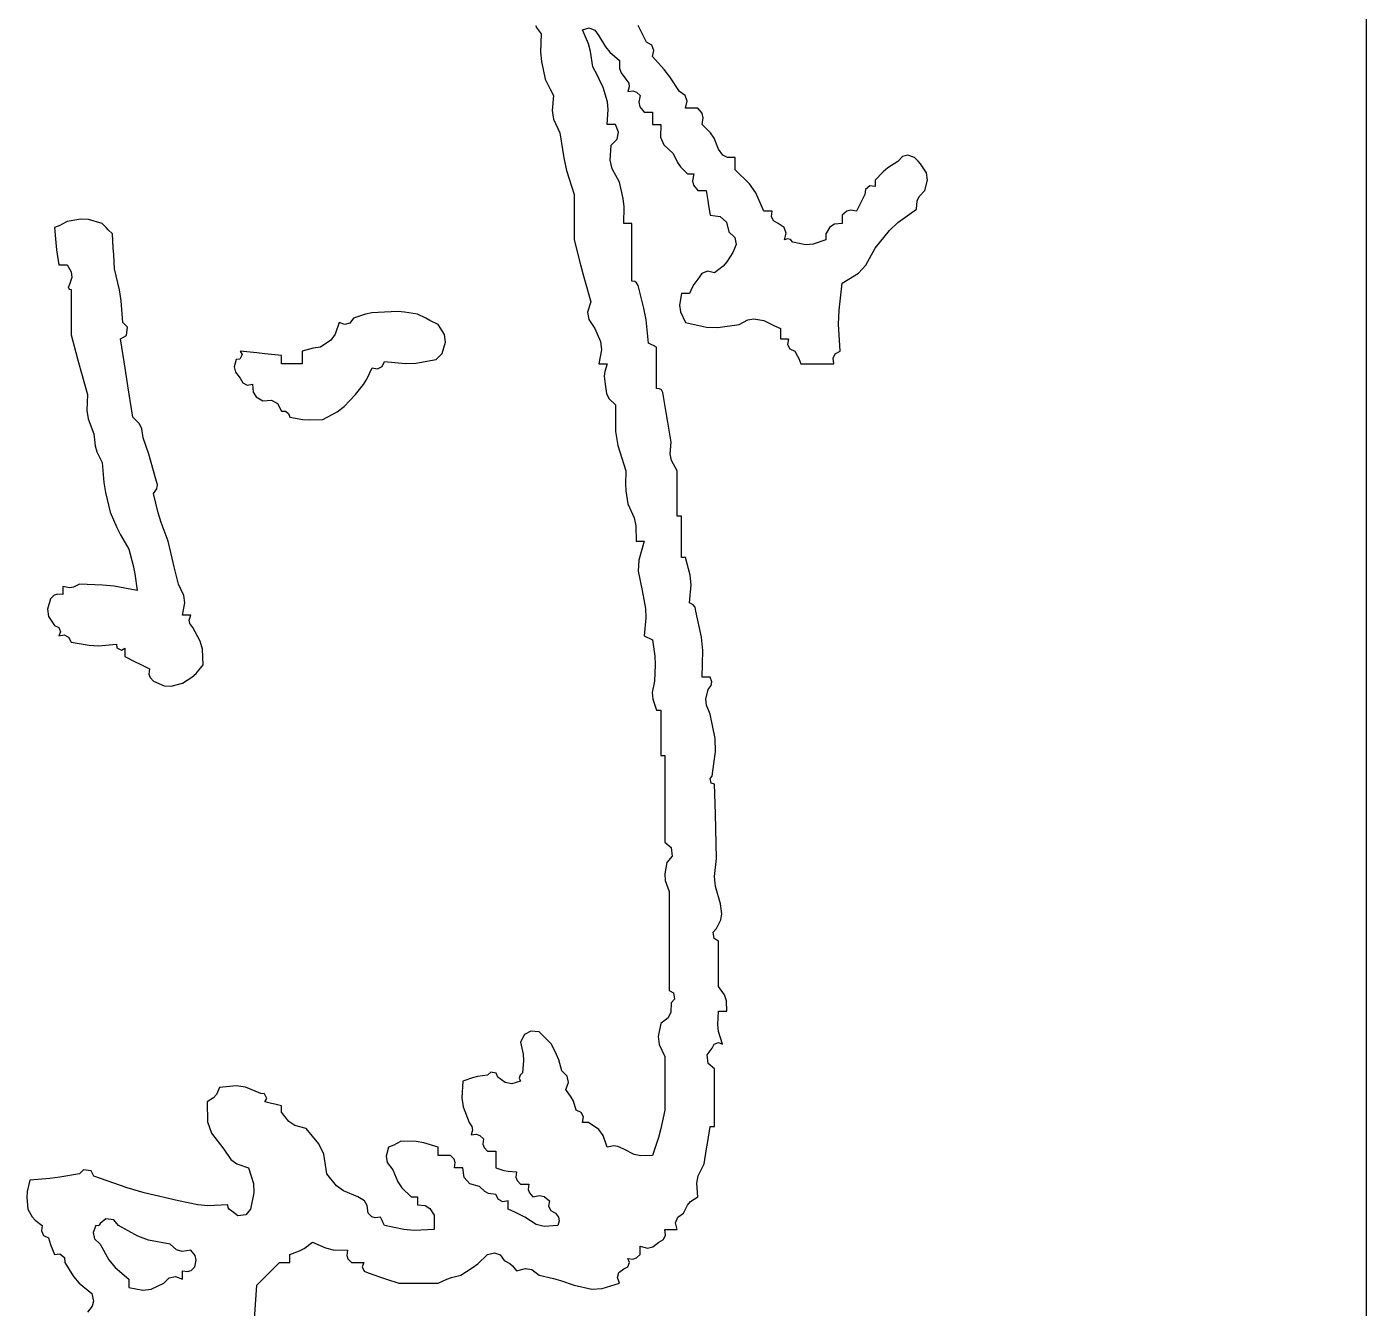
# Model space of a CAD drawing. Extents: x -737978 to 768813, y -372247 to 1140308.
# Drawn here: x -683866.9 to -683661.9, y -338095.1 to -337899.1 of the extents above; entities that cross this region are included whole.
import ezdxf

# ---------------------------------------------------------------- set-up
doc = ezdxf.new("R2010")
doc.units = 0
doc.header["$LTSCALE"] = 1000
doc.header["$MEASUREMENT"] = 0
doc.layers.get('0').update_dxf_attribs({"linetype": 'CONTINUOUS'})
doc.layers.add('PUB_TITLE', color=4, linetype='CONTINUOUS')

# ---------------------------------------------------------------- blocks, each defined once
blk = doc.blocks.new('黄履优')
for p, q in [((0.421258, 0.549186), (0.417589, 0.546783)), ((0.424204, 0.549639), (0.421258, 0.549186)), ((0.428425, 0.548451), (0.424204, 0.549639)), ((0.430845, 0.546232), (0.428425, 0.548451)), ((0.415089, 0.544283), (0.414139, 0.541703)), ((0.414139, 0.541703), (0.414704, 0.539445)), ((0.416089, 0.545283), (0.415089, 0.544283)), ((0.416589, 0.545783), (0.416089, 0.545283)), ((0.417589, 0.546783), (0.416589, 0.545783)), ((0.432657, 0.545426), (0.430845, 0.546232)), ((0.435926, 0.545116), (0.432657, 0.545426)), ((0.441301, 0.537653), (0.435926, 0.545116)), ((0.414704, 0.539445), (0.416756, 0.537615)), ((0.416756, 0.537615), (0.419296, 0.533615)), ((0.444585, 0.534196), (0.441301, 0.537653)), ((0.419296, 0.533615), (0.420839, 0.531728)), ((0.420839, 0.531728), (0.424257, 0.528446)), ((0.451763, 0.528446), (0.444585, 0.534196)), ((0.424257, 0.528446), (0.425258, 0.528446)), ((0.425258, 0.528446), (0.425758, 0.528446)), ((0.425758, 0.528446), (0.426758, 0.528446)), ((0.426758, 0.528446), (0.426507, 0.526326)), ((0.426507, 0.526326), (0.427968, 0.524499)), ((0.458597, 0.524721), (0.451763, 0.528446)), ((0.427968, 0.524499), (0.430092, 0.524279)), ((0.430092, 0.524279), (0.432759, 0.522945)), ((0.432759, 0.522945), (0.434093, 0.522278)), ((0.434093, 0.522278), (0.43676, 0.520945)), ((0.43676, 0.520945), (0.436369, 0.518549)), ((0.461801, 0.521706), (0.458597, 0.524721)), ((0.465933, 0.51511), (0.461801, 0.521706)), ((0.436369, 0.518549), (0.43683, 0.516938)), ((0.43683, 0.516938), (0.438427, 0.51511)), ((0.438427, 0.51511), (0.439761, 0.51511)), ((0.439761, 0.51511), (0.440427, 0.51511)), ((0.440427, 0.51511), (0.441761, 0.51511)), ((0.441761, 0.51511), (0.442044, 0.511977)), ((0.476864, 0.513816), (0.465933, 0.51511)), ((0.442044, 0.511977), (0.443237, 0.510069)), ((0.443237, 0.510069), (0.445929, 0.508442)), ((0.482449, 0.513646), (0.476864, 0.513816)), ((0.493439, 0.514277), (0.482449, 0.513646)), ((0.494455, 0.512284), (0.493439, 0.514277)), ((0.496236, 0.511393), (0.494455, 0.512284)), ((0.49844, 0.511776), (0.496236, 0.511393)), ((0.49844, 0.506442), (0.49844, 0.511776)), ((0.445929, 0.508442), (0.446929, 0.508442)), ((0.446929, 0.508442), (0.447429, 0.508442)), ((0.447429, 0.508442), (0.448429, 0.508442)), ((0.448429, 0.508442), (0.450174, 0.50339)), ((0.49844, 0.503774), (0.49844, 0.506442)), ((0.49844, 0.49844), (0.49844, 0.503774)), ((0.450365, 0.500336), (0.449263, 0.495106)), ((0.450174, 0.50339), (0.450365, 0.500336)), ((0.496384, 0.49756), (0.49844, 0.49844)), ((0.448203, 0.49423), (0.447906, 0.493043)), ((0.447906, 0.493043), (0.448429, 0.491772)), ((0.449263, 0.495106), (0.448203, 0.49423)), ((0.488438, 0.492105), (0.488438, 0.493439)), ((0.488438, 0.493439), (0.490641, 0.493056)), ((0.490641, 0.493056), (0.492423, 0.493947)), ((0.492423, 0.493947), (0.493439, 0.495939)), ((0.493439, 0.495939), (0.495377, 0.497056)), ((0.495377, 0.497056), (0.496384, 0.49756)), ((0.441761, 0.489271), (0.440675, 0.487316)), ((0.443385, 0.491612), (0.441761, 0.489271)), ((0.445667, 0.492467), (0.443385, 0.491612)), ((0.448429, 0.491772), (0.445667, 0.492467)), ((0.48227, 0.486104), (0.482937, 0.487437)), ((0.482937, 0.487437), (0.48427, 0.490105)), ((0.48427, 0.490105), (0.485937, 0.490105)), ((0.485937, 0.490105), (0.486771, 0.490105)), ((0.486771, 0.490105), (0.488438, 0.490105)), ((0.488438, 0.491438), (0.488438, 0.492105)), ((0.488438, 0.490105), (0.488438, 0.491438)), ((0.43676, 0.483437), (0.429314, 0.48015)), ((0.438976, 0.486467), (0.43676, 0.486771)), ((0.43676, 0.486771), (0.43676, 0.485437)), ((0.43676, 0.485437), (0.43676, 0.48477)), ((0.43676, 0.48477), (0.43676, 0.483437)), ((0.440675, 0.487316), (0.438976, 0.486467)), ((0.480304, 0.47943), (0.480936, 0.483437)), ((0.480936, 0.483437), (0.48227, 0.486104)), ((0.425727, 0.477639), (0.42009, 0.471767)), ((0.429314, 0.48015), (0.425727, 0.477639)), ((0.480706, 0.477019), (0.480304, 0.47943)), ((0.482603, 0.473434), (0.480706, 0.477019)), ((0.417089, 0.471767), (0.415089, 0.471767)), ((0.415089, 0.471767), (0.415128, 0.468786)), ((0.418089, 0.471767), (0.417089, 0.471767)), ((0.42009, 0.471767), (0.418089, 0.471767)), ((0.445095, 0.469267), (0.447472, 0.471698)), ((0.447472, 0.471698), (0.450301, 0.472264)), ((0.450301, 0.472264), (0.45343, 0.470934)), ((0.48385, 0.46485), (0.482603, 0.473434)), ((0.414163, 0.466857), (0.411755, 0.465099)), ((0.415128, 0.468786), (0.414163, 0.466857)), ((0.438427, 0.461765), (0.438872, 0.465755)), ((0.438872, 0.465755), (0.441185, 0.468357)), ((0.441185, 0.468357), (0.445095, 0.469267)), ((0.45343, 0.470934), (0.457214, 0.468524)), ((0.457214, 0.468524), (0.458972, 0.466942)), ((0.458972, 0.466942), (0.461765, 0.463432)), ((0.71682, 0.465933), (0.709751, 0.463865)), ((0.720836, 0.466497), (0.71682, 0.465933)), ((0.723206, 0.466102), (0.720836, 0.466497)), ((0.726822, 0.464266), (0.723206, 0.466102)), ((0.753588, 0.467556), (0.75016, 0.465099)), ((0.755946, 0.468342), (0.753588, 0.467556)), ((0.760162, 0.468433), (0.755946, 0.468342)), ((0.760162, 0.4671), (0.760162, 0.468433)), ((0.760162, 0.466433), (0.760162, 0.4671)), ((0.760162, 0.465099), (0.760162, 0.466433)), ((0.773499, 0.466766), (0.768372, 0.465147)), ((0.772844, 0.465095), (0.773499, 0.466766)), ((0.405116, 0.461867), (0.401753, 0.458431)), ((0.407289, 0.463316), (0.405116, 0.461867)), ((0.411755, 0.465099), (0.407289, 0.463316)), ((0.428425, 0.460098), (0.432426, 0.460765)), ((0.432426, 0.460765), (0.434426, 0.461099)), ((0.434426, 0.461099), (0.438427, 0.461765)), ((0.461765, 0.463432), (0.46107, 0.46067)), ((0.46107, 0.46067), (0.461925, 0.458388)), ((0.483672, 0.460227), (0.48385, 0.46485)), ((0.627073, 0.462359), (0.625134, 0.461765)), ((0.625134, 0.461765), (0.625134, 0.460432)), ((0.625134, 0.460432), (0.625134, 0.459765)), ((0.628493, 0.462122), (0.627073, 0.462359)), ((0.630135, 0.460932), (0.628493, 0.462122)), ((0.634046, 0.460027), (0.630135, 0.460932)), ((0.640137, 0.461765), (0.636429, 0.460226)), ((0.649952, 0.463721), (0.640137, 0.461765)), ((0.655219, 0.463897), (0.649952, 0.463721)), ((0.665142, 0.462599), (0.655219, 0.463897)), ((0.66617, 0.461686), (0.665142, 0.462599)), ((0.667999, 0.462143), (0.66617, 0.461686)), ((0.668476, 0.463432), (0.667999, 0.462143)), ((0.680476, 0.463841), (0.668476, 0.463432)), ((0.686478, 0.464007), (0.680476, 0.463841)), ((0.698483, 0.464266), (0.686478, 0.464007)), ((0.705808, 0.463506), (0.698483, 0.464266)), ((0.709751, 0.463865), (0.705808, 0.463506)), ((0.728307, 0.462885), (0.726822, 0.464266)), ((0.730866, 0.463311), (0.728307, 0.462885)), ((0.731823, 0.465099), (0.730866, 0.463311)), ((0.739158, 0.465099), (0.731823, 0.465099)), ((0.742825, 0.465099), (0.739158, 0.465099)), ((0.75016, 0.465099), (0.742825, 0.465099)), ((0.76553, 0.464792), (0.760162, 0.465099)), ((0.768372, 0.465147), (0.76553, 0.464792)), ((0.773538, 0.463358), (0.772844, 0.465095)), ((0.775166, 0.462599), (0.773538, 0.463358)), ((0.777798, 0.460526), (0.775166, 0.462599)), ((0.781331, 0.460879), (0.777798, 0.460526)), ((0.783501, 0.463432), (0.781331, 0.460879)), ((0.792836, 0.463432), (0.783501, 0.463432)), ((0.797504, 0.463432), (0.792836, 0.463432)), ((0.806839, 0.463432), (0.797504, 0.463432)), ((0.806839, 0.462766), (0.806839, 0.463432)), ((0.806839, 0.462432), (0.806839, 0.462766)), ((0.806839, 0.461765), (0.806839, 0.462432)), ((0.812834, 0.460729), (0.806839, 0.461765)), ((0.815835, 0.460229), (0.812834, 0.460729)), ((0.397216, 0.458501), (0.395084, 0.456764)), ((0.395084, 0.456764), (0.395084, 0.454764)), ((0.399055, 0.458961), (0.397216, 0.458501)), ((0.401753, 0.458431), (0.399055, 0.458961)), ((0.421757, 0.454097), (0.421757, 0.455097)), ((0.421757, 0.455097), (0.424455, 0.454568)), ((0.424455, 0.454568), (0.426294, 0.455028)), ((0.426294, 0.455028), (0.428425, 0.456764)), ((0.428425, 0.458765), (0.428425, 0.460098)), ((0.428425, 0.458098), (0.428425, 0.458765)), ((0.428425, 0.456764), (0.428425, 0.458098)), ((0.461925, 0.458388), (0.464266, 0.456764)), ((0.464266, 0.456764), (0.466426, 0.455164)), ((0.466426, 0.455164), (0.467625, 0.454479)), ((0.48177, 0.451763), (0.483672, 0.460227)), ((0.595878, 0.454919), (0.595127, 0.45343)), ((0.596822, 0.455627), (0.595878, 0.454919)), ((0.598461, 0.455931), (0.596822, 0.455627)), ((0.608937, 0.458188), (0.598461, 0.455931)), ((0.614421, 0.458702), (0.608937, 0.458188)), ((0.625134, 0.458431), (0.614421, 0.458702)), ((0.625134, 0.459765), (0.625134, 0.458431)), ((0.636429, 0.460226), (0.634046, 0.460027)), ((0.821842, 0.459265), (0.815835, 0.460229)), ((0.826715, 0.456875), (0.821842, 0.459265)), ((0.829771, 0.456302), (0.826715, 0.456875)), ((0.835178, 0.456764), (0.829771, 0.456302)), ((0.837164, 0.453828), (0.835178, 0.456764)), ((0.39004, 0.451603), (0.388416, 0.449263)), ((0.392322, 0.452459), (0.39004, 0.451603)), ((0.395084, 0.451763), (0.392322, 0.452459)), ((0.395084, 0.454764), (0.395084, 0.453764)), ((0.395084, 0.453764), (0.395084, 0.451763)), ((0.417121, 0.448458), (0.418897, 0.449701)), ((0.418897, 0.449701), (0.421757, 0.452597)), ((0.421757, 0.453597), (0.421757, 0.454097)), ((0.421757, 0.452597), (0.421757, 0.453597)), ((0.467625, 0.454479), (0.4701, 0.45343)), ((0.4701, 0.45343), (0.4701, 0.452097)), ((0.4701, 0.452097), (0.4701, 0.45143)), ((0.4701, 0.45143), (0.4701, 0.450096)), ((0.4701, 0.450096), (0.474751, 0.449319)), ((0.474751, 0.449319), (0.477523, 0.449715)), ((0.477523, 0.449715), (0.48177, 0.451763)), ((0.566788, 0.450096), (0.56012, 0.450096)), ((0.56012, 0.450096), (0.56012, 0.449429)), ((0.570122, 0.450096), (0.566788, 0.450096)), ((0.57679, 0.450096), (0.570122, 0.450096)), ((0.583911, 0.453643), (0.57679, 0.451763)), ((0.57679, 0.451763), (0.57679, 0.451096)), ((0.57679, 0.451096), (0.57679, 0.450763)), ((0.57679, 0.450763), (0.57679, 0.450096)), ((0.587784, 0.453995), (0.583911, 0.453643)), ((0.595127, 0.45343), (0.587784, 0.453995)), ((0.838673, 0.452508), (0.837164, 0.453828)), ((0.841847, 0.45093), (0.838673, 0.452508)), ((0.84347, 0.448589), (0.841847, 0.45093)), ((0.382435, 0.445372), (0.379568, 0.44318)), ((0.388416, 0.449263), (0.382435, 0.445372)), ((0.41001, 0.443), (0.413422, 0.446762)), ((0.413422, 0.446762), (0.417121, 0.448458)), ((0.522112, 0.444595), (0.518111, 0.443928)), ((0.530113, 0.445929), (0.522112, 0.444595)), ((0.534867, 0.445495), (0.530113, 0.445929)), ((0.537624, 0.446086), (0.534867, 0.445495)), ((0.541782, 0.448429), (0.537624, 0.446086)), ((0.549117, 0.448429), (0.541782, 0.448429)), ((0.552785, 0.448429), (0.549117, 0.448429)), ((0.56012, 0.448429), (0.552785, 0.448429)), ((0.56012, 0.449429), (0.56012, 0.449096)), ((0.56012, 0.449096), (0.56012, 0.448429)), ((0.691814, 0.443428), (0.693985, 0.445981)), ((0.693985, 0.445981), (0.697517, 0.446334)), ((0.697517, 0.446334), (0.70015, 0.444262)), ((0.70015, 0.444262), (0.704736, 0.443332)), ((0.707411, 0.443523), (0.711819, 0.445095)), ((0.711819, 0.445095), (0.727822, 0.445095)), ((0.727822, 0.445095), (0.735824, 0.445095)), ((0.735824, 0.445095), (0.751827, 0.445095)), ((0.751827, 0.445095), (0.752806, 0.446871)), ((0.752806, 0.446871), (0.755327, 0.447292)), ((0.755327, 0.447292), (0.756828, 0.445929)), ((0.756828, 0.445929), (0.760555, 0.445838)), ((0.760555, 0.445838), (0.762855, 0.444688)), ((0.762855, 0.444688), (0.765163, 0.441761)), ((0.845752, 0.447733), (0.84347, 0.448589)), ((0.848515, 0.448429), (0.845752, 0.447733)), ((0.848515, 0.446429), (0.848515, 0.448429)), ((0.848515, 0.445429), (0.848515, 0.446429)), ((0.848515, 0.443428), (0.848515, 0.445429)), ((0.371775, 0.439008), (0.369696, 0.438117)), ((0.374247, 0.438427), (0.371775, 0.439008)), ((0.379568, 0.44318), (0.374247, 0.438427)), ((0.401753, 0.440427), (0.401753, 0.441761)), ((0.401753, 0.441761), (0.406829, 0.441637)), ((0.401753, 0.439761), (0.401753, 0.440427)), ((0.401753, 0.438427), (0.401753, 0.439761)), ((0.406829, 0.441637), (0.41001, 0.443)), ((0.491105, 0.43876), (0.490772, 0.438094)), ((0.491772, 0.440094), (0.491105, 0.43876)), ((0.49844, 0.440094), (0.491772, 0.440094)), ((0.501774, 0.440094), (0.49844, 0.440094)), ((0.508442, 0.440094), (0.501774, 0.440094)), ((0.508603, 0.441285), (0.508442, 0.440094)), ((0.509071, 0.441988), (0.508603, 0.441285)), ((0.510109, 0.442595), (0.509071, 0.441988)), ((0.518111, 0.443928), (0.510109, 0.442595)), ((0.61013, 0.438427), (0.61674, 0.439369)), ((0.61674, 0.439369), (0.62013, 0.439539)), ((0.62013, 0.439539), (0.626801, 0.439261)), ((0.626801, 0.439261), (0.631389, 0.438342)), ((0.634059, 0.438532), (0.63847, 0.440094)), ((0.63847, 0.441094), (0.63847, 0.441761)), ((0.63847, 0.441761), (0.645805, 0.441761)), ((0.63847, 0.440761), (0.63847, 0.441094)), ((0.63847, 0.440094), (0.63847, 0.440761)), ((0.645805, 0.441761), (0.649472, 0.441761)), ((0.649472, 0.441761), (0.656807, 0.441761)), ((0.656807, 0.442761), (0.656807, 0.443428)), ((0.656807, 0.443428), (0.67081, 0.443428)), ((0.656807, 0.442428), (0.656807, 0.442761)), ((0.656807, 0.441761), (0.656807, 0.442428)), ((0.67081, 0.443428), (0.677811, 0.443428)), ((0.677811, 0.443428), (0.691814, 0.443428)), ((0.704736, 0.443332), (0.707411, 0.443523)), ((0.765163, 0.441761), (0.770434, 0.4407)), ((0.770434, 0.4407), (0.773653, 0.441102)), ((0.773653, 0.441102), (0.7785, 0.443428)), ((0.7785, 0.443428), (0.787168, 0.443428)), ((0.787168, 0.443428), (0.791502, 0.443428)), ((0.791502, 0.443428), (0.800171, 0.443428)), ((0.800171, 0.443428), (0.807592, 0.441776)), ((0.807592, 0.441776), (0.811276, 0.440771)), ((0.811276, 0.440771), (0.818508, 0.438427)), ((0.85073, 0.443732), (0.848515, 0.443428)), ((0.852429, 0.442883), (0.85073, 0.443732)), ((0.853516, 0.440928), (0.852429, 0.442883)), ((0.855457, 0.438544), (0.853516, 0.440928)), ((0.364411, 0.433926), (0.361744, 0.432592)), ((0.365745, 0.434593), (0.364411, 0.433926)), ((0.368412, 0.435926), (0.365745, 0.434593)), ((0.369696, 0.438117), (0.368412, 0.435926)), ((0.388636, 0.431893), (0.390083, 0.433426)), ((0.390083, 0.433426), (0.392781, 0.432897)), ((0.392781, 0.432897), (0.39462, 0.433356)), ((0.39462, 0.433356), (0.396751, 0.435093)), ((0.396751, 0.437093), (0.396751, 0.438427)), ((0.396751, 0.438427), (0.398752, 0.438427)), ((0.396751, 0.436427), (0.396751, 0.437093)), ((0.396751, 0.435093), (0.396751, 0.436427)), ((0.398752, 0.438427), (0.399752, 0.438427)), ((0.399752, 0.438427), (0.401753, 0.438427)), ((0.475951, 0.434952), (0.466766, 0.432592)), ((0.480671, 0.435795), (0.475951, 0.434952)), ((0.490105, 0.43676), (0.480671, 0.435795)), ((0.490772, 0.438094), (0.490105, 0.43676)), ((0.570122, 0.433759), (0.570122, 0.435093)), ((0.570122, 0.435093), (0.577815, 0.432866)), ((0.570122, 0.433093), (0.570122, 0.433759)), ((0.582275, 0.43268), (0.590126, 0.434259)), ((0.590126, 0.434259), (0.597349, 0.43558)), ((0.597349, 0.43558), (0.601151, 0.435752)), ((0.601151, 0.435752), (0.608463, 0.435093)), ((0.608463, 0.435093), (0.60913, 0.436427)), ((0.60913, 0.436427), (0.609464, 0.437093)), ((0.609464, 0.437093), (0.61013, 0.438427)), ((0.631389, 0.438342), (0.634059, 0.438532)), ((0.818731, 0.433659), (0.818165, 0.431016)), ((0.818508, 0.438427), (0.818731, 0.433659)), ((0.855183, 0.433426), (0.855931, 0.436407)), ((0.856516, 0.433426), (0.855183, 0.433426)), ((0.855931, 0.436407), (0.855457, 0.438544)), ((0.857183, 0.433426), (0.856516, 0.433426)), ((0.858517, 0.433426), (0.857183, 0.433426)), ((0.859964, 0.431893), (0.858517, 0.433426)), ((0.383415, 0.427591), (0.385057, 0.428782)), ((0.385057, 0.428782), (0.386477, 0.429018)), ((0.386477, 0.429018), (0.388416, 0.428425)), ((0.388178, 0.43052), (0.388636, 0.431893)), ((0.388416, 0.428425), (0.388178, 0.43052)), ((0.451096, 0.430092), (0.441761, 0.430092)), ((0.441761, 0.430092), (0.441761, 0.428758)), ((0.441761, 0.428758), (0.441761, 0.428091)), ((0.441761, 0.428091), (0.441761, 0.426758)), ((0.455764, 0.430092), (0.451096, 0.430092)), ((0.465099, 0.430092), (0.455764, 0.430092)), ((0.46526, 0.431283), (0.465099, 0.430092)), ((0.465729, 0.431986), (0.46526, 0.431283)), ((0.466766, 0.432592), (0.465729, 0.431986)), ((0.549838, 0.427601), (0.555119, 0.428425)), ((0.555119, 0.428425), (0.560709, 0.430984)), ((0.560709, 0.430984), (0.563974, 0.431709)), ((0.563974, 0.431709), (0.570122, 0.431759)), ((0.570122, 0.431759), (0.570122, 0.433093)), ((0.577815, 0.432866), (0.582275, 0.43268)), ((0.818165, 0.431016), (0.816008, 0.426758)), ((0.860422, 0.43052), (0.859964, 0.431893)), ((0.860184, 0.428425), (0.860422, 0.43052)), ((0.861855, 0.42908), (0.860184, 0.428425)), ((0.863593, 0.428385), (0.861855, 0.42908)), ((0.864351, 0.426758), (0.863593, 0.428385)), ((0.372453, 0.421199), (0.375914, 0.425091)), ((0.375914, 0.425091), (0.379077, 0.425089)), ((0.379077, 0.425089), (0.380886, 0.425692)), ((0.380886, 0.425692), (0.383415, 0.427591)), ((0.404891, 0.424732), (0.401753, 0.423424)), ((0.401753, 0.423424), (0.401753, 0.42209)), ((0.407694, 0.424171), (0.404891, 0.424732)), ((0.410088, 0.421757), (0.407694, 0.424171)), ((0.425091, 0.425091), (0.419704, 0.422128)), ((0.431632, 0.426549), (0.425091, 0.425091)), ((0.435061, 0.426891), (0.431632, 0.426549)), ((0.441761, 0.426758), (0.435061, 0.426891)), ((0.512449, 0.420814), (0.51511, 0.423424)), ((0.51511, 0.423424), (0.525908, 0.423471)), ((0.525908, 0.423471), (0.531485, 0.424342)), ((0.531485, 0.424342), (0.541782, 0.427591)), ((0.541782, 0.427591), (0.547125, 0.427431)), ((0.547125, 0.427431), (0.549838, 0.427601)), ((0.814845, 0.424334), (0.814644, 0.422725)), ((0.814644, 0.422725), (0.815174, 0.42009)), ((0.816008, 0.426758), (0.814845, 0.424334)), ((0.865872, 0.424866), (0.864351, 0.426758)), ((0.867895, 0.424288), (0.865872, 0.424866)), ((0.870186, 0.425091), (0.867895, 0.424288)), ((0.872347, 0.418074), (0.870186, 0.425091)), ((0.365912, 0.416756), (0.370363, 0.419458)), ((0.370363, 0.419458), (0.372453, 0.421199)), ((0.386749, 0.418423), (0.383366, 0.416858)), ((0.392533, 0.420159), (0.386749, 0.418423)), ((0.395729, 0.420514), (0.392533, 0.420159)), ((0.401753, 0.42009), (0.395729, 0.420514)), ((0.401753, 0.42209), (0.401753, 0.421423)), ((0.401753, 0.421423), (0.401753, 0.42009)), ((0.416222, 0.421355), (0.410088, 0.421757)), ((0.419704, 0.422128), (0.416222, 0.421355)), ((0.48427, 0.415089), (0.48947, 0.41744)), ((0.48947, 0.41744), (0.492836, 0.417836)), ((0.492836, 0.417836), (0.49844, 0.416756)), ((0.49844, 0.418756), (0.49844, 0.42009)), ((0.49844, 0.42009), (0.501646, 0.419115)), ((0.49844, 0.418089), (0.49844, 0.418756)), ((0.49844, 0.416756), (0.49844, 0.418089)), ((0.501646, 0.419115), (0.50344, 0.418936)), ((0.50344, 0.418936), (0.506775, 0.419256)), ((0.506775, 0.419256), (0.51046, 0.419819)), ((0.51046, 0.419819), (0.512449, 0.420814)), ((0.810433, 0.4185), (0.808026, 0.416695)), ((0.815174, 0.42009), (0.810433, 0.4185)), ((0.872535, 0.413938), (0.872347, 0.418074)), ((0.362715, 0.41285), (0.363571, 0.415132)), ((0.363411, 0.410088), (0.362715, 0.41285)), ((0.369136, 0.412541), (0.363411, 0.410088)), ((0.363571, 0.415132), (0.365912, 0.416756)), ((0.372244, 0.413404), (0.369136, 0.412541)), ((0.378414, 0.414255), (0.372244, 0.413404)), ((0.381696, 0.416023), (0.378414, 0.414255)), ((0.383366, 0.416858), (0.381696, 0.416023)), ((0.463455, 0.410672), (0.473434, 0.413422)), ((0.473434, 0.413422), (0.477645, 0.412197)), ((0.477645, 0.412197), (0.480622, 0.412655)), ((0.480622, 0.412655), (0.48427, 0.415089)), ((0.808026, 0.416695), (0.805172, 0.412588)), ((0.805172, 0.412588), (0.805172, 0.411588)), ((0.805172, 0.411588), (0.805172, 0.411088)), ((0.871019, 0.406754), (0.872535, 0.413938)), ((0.420287, 0.403695), (0.430092, 0.406754)), ((0.430092, 0.406754), (0.437427, 0.406754)), ((0.437427, 0.406754), (0.441094, 0.406754)), ((0.441094, 0.406754), (0.448429, 0.406754)), ((0.448429, 0.406754), (0.458453, 0.409338)), ((0.458453, 0.409338), (0.463455, 0.410672)), ((0.796628, 0.40643), (0.794888, 0.40556)), ((0.800171, 0.407587), (0.796628, 0.40643)), ((0.801187, 0.409579), (0.800171, 0.407587)), ((0.802968, 0.41047), (0.801187, 0.409579)), ((0.805172, 0.410088), (0.802968, 0.41047)), ((0.805172, 0.411088), (0.805172, 0.410088)), ((0.869104, 0.401165), (0.871019, 0.406754)), ((0.39957, 0.398354), (0.405087, 0.400919)), ((0.405087, 0.400919), (0.415233, 0.402515)), ((0.415233, 0.402515), (0.420287, 0.403695)), ((0.784334, 0.401753), (0.779869, 0.400478)), ((0.786475, 0.403958), (0.784334, 0.401753)), ((0.788962, 0.404511), (0.786475, 0.403958)), ((0.791836, 0.40342), (0.788962, 0.404511)), ((0.794888, 0.40556), (0.791836, 0.40342)), ((0.868267, 0.39832), (0.869104, 0.401165)), ((0.383415, 0.395084), (0.386082, 0.396418)), ((0.386082, 0.396418), (0.387416, 0.397085)), ((0.387416, 0.397085), (0.390083, 0.398418)), ((0.390083, 0.398418), (0.396134, 0.397781)), ((0.396134, 0.397781), (0.39957, 0.398354)), ((0.771498, 0.395585), (0.770498, 0.394584)), ((0.773499, 0.397585), (0.771498, 0.395585)), ((0.777667, 0.399631), (0.773499, 0.397585)), ((0.779869, 0.400478), (0.777667, 0.399631)), ((0.835109, 0.39462), (0.836845, 0.396751)), ((0.836845, 0.396751), (0.839049, 0.396369)), ((0.839049, 0.396369), (0.84083, 0.39726)), ((0.84083, 0.39726), (0.841847, 0.399252)), ((0.841847, 0.399252), (0.843488, 0.400442)), ((0.843488, 0.400442), (0.844908, 0.400679)), ((0.844908, 0.400679), (0.846848, 0.400085)), ((0.846848, 0.400085), (0.847247, 0.394601)), ((0.866852, 0.392584), (0.868267, 0.39832)), ((0.361752, 0.39105), (0.362972, 0.391747)), ((0.362972, 0.391747), (0.365078, 0.393417)), ((0.365078, 0.393417), (0.37244, 0.393194)), ((0.37244, 0.393194), (0.376214, 0.393537)), ((0.376214, 0.393537), (0.383415, 0.395084)), ((0.768498, 0.392584), (0.768218, 0.389163)), ((0.770498, 0.394584), (0.768498, 0.392584)), ((0.833645, 0.388636), (0.835178, 0.390083)), ((0.834649, 0.392781), (0.835109, 0.39462)), ((0.835178, 0.390083), (0.834649, 0.392781)), ((0.846447, 0.3914), (0.843514, 0.386749)), ((0.847247, 0.394601), (0.846447, 0.3914)), ((0.864639, 0.389584), (0.866852, 0.392584)), ((0.768218, 0.389163), (0.769613, 0.386652)), ((0.769613, 0.386652), (0.772665, 0.385082)), ((0.772665, 0.385082), (0.777578, 0.386075)), ((0.777578, 0.386075), (0.780167, 0.386247)), ((0.780167, 0.386247), (0.785168, 0.385916)), ((0.785168, 0.385916), (0.786043, 0.384856)), ((0.786043, 0.384856), (0.787231, 0.384559)), ((0.787231, 0.384559), (0.788502, 0.385082)), ((0.788502, 0.385082), (0.789517, 0.381496)), ((0.828644, 0.383635), (0.830177, 0.385082)), ((0.830177, 0.387083), (0.830177, 0.388416)), ((0.830177, 0.388416), (0.832273, 0.388178)), ((0.830177, 0.386416), (0.830177, 0.387083)), ((0.830177, 0.385082), (0.830177, 0.386416)), ((0.832273, 0.388178), (0.833645, 0.388636)), ((0.843514, 0.386749), (0.842066, 0.384142)), ((0.864169, 0.387002), (0.864639, 0.389584)), ((0.865185, 0.383415), (0.864169, 0.387002)), ((0.789517, 0.381496), (0.789048, 0.378913)), ((0.824565, 0.378312), (0.824908, 0.380026)), ((0.824908, 0.380026), (0.825176, 0.383415)), ((0.825176, 0.383415), (0.827271, 0.383177)), ((0.827271, 0.383177), (0.828644, 0.383635)), ((0.838179, 0.380081), (0.836845, 0.380081)), ((0.836845, 0.380081), (0.837228, 0.377878)), ((0.838846, 0.380081), (0.838179, 0.380081)), ((0.84018, 0.380081), (0.838846, 0.380081)), ((0.841397, 0.382804), (0.84018, 0.380081)), ((0.842066, 0.384142), (0.841397, 0.382804)), ((0.861017, 0.378414), (0.862236, 0.380716)), ((0.862236, 0.380716), (0.863141, 0.381802)), ((0.863141, 0.381802), (0.865185, 0.383415)), ((0.785312, 0.375159), (0.784886, 0.373029)), ((0.786835, 0.375914), (0.785312, 0.375159)), ((0.789048, 0.378913), (0.786835, 0.375914)), ((0.816841, 0.373747), (0.816841, 0.37508)), ((0.816841, 0.37508), (0.819508, 0.37508)), ((0.816841, 0.37308), (0.816841, 0.373747)), ((0.819508, 0.37508), (0.820842, 0.37508)), ((0.820842, 0.37508), (0.823509, 0.37508)), ((0.823509, 0.37508), (0.824565, 0.378312)), ((0.834345, 0.37508), (0.83383, 0.372143)), ((0.836337, 0.376096), (0.834345, 0.37508)), ((0.837228, 0.377878), (0.836337, 0.376096)), ((0.857821, 0.374508), (0.858677, 0.37679)), ((0.858517, 0.371746), (0.857821, 0.374508)), ((0.858677, 0.37679), (0.861017, 0.378414)), ((0.784886, 0.373029), (0.786001, 0.371746)), ((0.786001, 0.371746), (0.786584, 0.367663)), ((0.809935, 0.367173), (0.810393, 0.368546)), ((0.810393, 0.368546), (0.81184, 0.370079)), ((0.81184, 0.370079), (0.813935, 0.369841)), ((0.813935, 0.369841), (0.815308, 0.370299)), ((0.815308, 0.370299), (0.816841, 0.371746)), ((0.816841, 0.371746), (0.816841, 0.37308)), ((0.831011, 0.368412), (0.830027, 0.36452)), ((0.833052, 0.370587), (0.831011, 0.368412)), ((0.83383, 0.372143), (0.833052, 0.370587)), ((0.862283, 0.367782), (0.858517, 0.371746)), ((0.786584, 0.367663), (0.787095, 0.36562)), ((0.787095, 0.36562), (0.788502, 0.361744)), ((0.798855, 0.361886), (0.805172, 0.364244)), ((0.805172, 0.364244), (0.806814, 0.365435)), ((0.806814, 0.365435), (0.808234, 0.365672)), ((0.808234, 0.365672), (0.810173, 0.365078)), ((0.810173, 0.365078), (0.809935, 0.367173)), ((0.830027, 0.36452), (0.82749, 0.362265)), ((0.863986, 0.365568), (0.862283, 0.367782)), ((0.866852, 0.36091), (0.863986, 0.365568)), ((0.788502, 0.361744), (0.795233, 0.361343)), ((0.795233, 0.361343), (0.798855, 0.361886)), ((0.820042, 0.35819), (0.818508, 0.356743)), ((0.821414, 0.358648), (0.820042, 0.35819)), ((0.823509, 0.35841), (0.821414, 0.358648)), ((0.82749, 0.362265), (0.823509, 0.361744)), ((0.823509, 0.361744), (0.823509, 0.36041)), ((0.823509, 0.36041), (0.823509, 0.359744)), ((0.823509, 0.359744), (0.823509, 0.35841)), ((0.867907, 0.357154), (0.866852, 0.36091)), ((0.486574, 0.354284), (0.482603, 0.351742)), ((0.489748, 0.354737), (0.486574, 0.354284)), ((0.494272, 0.353409), (0.489748, 0.354737)), ((0.495272, 0.352409), (0.494272, 0.353409)), ((0.495773, 0.351909), (0.495272, 0.352409)), ((0.818508, 0.356743), (0.818508, 0.354742)), ((0.818508, 0.354742), (0.818508, 0.353742)), ((0.818508, 0.353742), (0.818508, 0.351742)), ((0.868582, 0.355299), (0.867907, 0.357154)), ((0.870186, 0.351742), (0.868582, 0.355299)), ((0.480103, 0.346741), (0.478436, 0.343407)), ((0.480936, 0.348408), (0.480103, 0.346741)), ((0.482603, 0.351742), (0.480936, 0.348408)), ((0.496773, 0.350908), (0.495773, 0.351909)), ((0.498233, 0.342695), (0.496773, 0.350908)), ((0.815174, 0.351742), (0.813454, 0.345906)), ((0.816508, 0.351742), (0.815174, 0.351742)), ((0.817175, 0.351742), (0.816508, 0.351742)), ((0.818508, 0.351742), (0.817175, 0.351742)), ((0.838795, 0.346539), (0.839988, 0.348448)), ((0.839988, 0.348448), (0.84268, 0.350075)), ((0.84268, 0.350075), (0.845014, 0.350075)), ((0.845014, 0.350075), (0.846181, 0.350075)), ((0.846181, 0.350075), (0.848515, 0.350075)), ((0.848515, 0.350075), (0.848822, 0.342051)), ((0.870186, 0.345407), (0.870186, 0.351742)), ((0.478436, 0.343407), (0.477548, 0.338136)), ((0.498406, 0.338374), (0.498233, 0.342695)), ((0.81294, 0.342817), (0.812674, 0.336739)), ((0.813454, 0.345906), (0.81294, 0.342817)), ((0.835178, 0.342406), (0.835178, 0.343407)), ((0.835178, 0.343407), (0.836512, 0.343407)), ((0.835178, 0.341906), (0.835178, 0.342406)), ((0.835178, 0.340906), (0.835178, 0.341906)), ((0.836512, 0.343407), (0.837179, 0.343407)), ((0.837179, 0.343407), (0.838512, 0.343407)), ((0.838512, 0.343407), (0.838795, 0.346539)), ((0.848822, 0.342051), (0.848478, 0.337933)), ((0.870186, 0.34224), (0.870186, 0.345407)), ((0.870186, 0.335905), (0.870186, 0.34224)), ((0.477548, 0.338136), (0.477378, 0.335411)), ((0.497606, 0.330071), (0.498406, 0.338374)), ((0.812674, 0.336739), (0.813818, 0.334817)), ((0.829209, 0.335433), (0.831567, 0.337066)), ((0.831567, 0.337066), (0.835178, 0.340906)), ((0.848478, 0.337933), (0.846848, 0.330071)), ((0.868519, 0.330904), (0.870186, 0.335905)), ((0.477378, 0.335411), (0.477602, 0.330071)), ((0.813818, 0.334817), (0.814323, 0.333806)), ((0.814323, 0.333806), (0.815174, 0.331738)), ((0.815174, 0.331738), (0.818761, 0.330722)), ((0.818761, 0.330722), (0.821343, 0.331192)), ((0.821343, 0.331192), (0.824343, 0.333405)), ((0.824343, 0.333405), (0.829209, 0.335433)), ((0.867685, 0.328404), (0.868519, 0.330904)), ((0.477602, 0.330071), (0.477837, 0.324976)), ((0.477837, 0.324976), (0.47836, 0.322361)), ((0.499599, 0.329054), (0.497606, 0.330071)), ((0.500489, 0.327273), (0.499599, 0.329054)), ((0.500107, 0.325069), (0.500489, 0.327273)), ((0.504695, 0.322868), (0.500107, 0.325069)), ((0.843294, 0.324936), (0.841847, 0.323402)), ((0.843752, 0.326308), (0.843294, 0.324936)), ((0.844847, 0.32907), (0.843514, 0.328404)), ((0.843514, 0.328404), (0.843752, 0.326308)), ((0.845514, 0.329404), (0.844847, 0.32907)), ((0.846848, 0.330071), (0.845514, 0.329404)), ((0.866018, 0.323402), (0.867685, 0.328404)), ((0.47836, 0.322361), (0.480103, 0.317568)), ((0.50691, 0.321505), (0.504695, 0.322868)), ((0.510943, 0.318401), (0.50691, 0.321505)), ((0.836805, 0.321927), (0.835178, 0.319235)), ((0.838714, 0.32312), (0.836805, 0.321927)), ((0.841847, 0.323402), (0.838714, 0.32312)), ((0.861851, 0.319735), (0.861851, 0.321735)), ((0.861851, 0.321735), (0.863522, 0.32108)), ((0.861851, 0.318735), (0.861851, 0.319735)), ((0.863522, 0.32108), (0.86526, 0.321775)), ((0.86526, 0.321775), (0.866018, 0.323402)), ((0.480103, 0.317568), (0.481994, 0.316047)), ((0.481994, 0.316047), (0.482572, 0.314024)), ((0.515766, 0.313797), (0.510943, 0.318401)), ((0.835178, 0.319235), (0.83281, 0.313503)), ((0.856643, 0.309248), (0.85685, 0.315067)), ((0.85685, 0.315067), (0.858945, 0.314829)), ((0.858945, 0.314829), (0.860318, 0.315287)), ((0.860318, 0.315287), (0.861851, 0.316734)), ((0.861851, 0.316734), (0.861851, 0.318735)), ((0.482572, 0.314024), (0.48177, 0.311733)), ((0.48177, 0.311733), (0.486511, 0.310143)), ((0.486511, 0.310143), (0.488918, 0.308339)), ((0.517875, 0.310985), (0.515766, 0.313797)), ((0.520945, 0.305065), (0.517875, 0.310985)), ((0.830765, 0.310714), (0.82601, 0.306732)), ((0.83281, 0.313503), (0.830765, 0.310714)), ((0.855925, 0.306198), (0.856643, 0.309248)), ((0.488918, 0.308339), (0.491772, 0.304232)), ((0.491772, 0.304232), (0.492216, 0.30119)), ((0.521169, 0.299725), (0.520945, 0.305065)), ((0.813854, 0.303565), (0.807673, 0.298397)), ((0.818052, 0.305473), (0.813854, 0.303565)), ((0.82601, 0.306732), (0.818052, 0.305473)), ((0.853516, 0.300898), (0.855925, 0.306198)), ((0.492216, 0.30119), (0.492553, 0.299674)), ((0.492553, 0.299674), (0.493439, 0.29673)), ((0.520999, 0.297), (0.521169, 0.299725)), ((0.807673, 0.298397), (0.806378, 0.293766)), ((0.856084, 0.297603), (0.853516, 0.300898)), ((0.493439, 0.29673), (0.495439, 0.29673)), ((0.495439, 0.29673), (0.496439, 0.29673)), ((0.496439, 0.29673), (0.49844, 0.29673)), ((0.49844, 0.29673), (0.49844, 0.293396)), ((0.49844, 0.293396), (0.49844, 0.291729)), ((0.520111, 0.291729), (0.520999, 0.297)), ((0.806378, 0.293766), (0.804781, 0.291371)), ((0.857137, 0.295672), (0.856084, 0.297603)), ((0.858517, 0.291729), (0.857137, 0.295672)), ((0.495106, 0.288395), (0.494439, 0.281727)), ((0.496439, 0.288395), (0.495106, 0.288395)), ((0.497106, 0.288395), (0.496439, 0.288395)), ((0.49844, 0.288395), (0.497106, 0.288395)), ((0.49844, 0.291729), (0.49844, 0.288395)), ((0.514558, 0.286825), (0.517611, 0.288395)), ((0.517611, 0.288395), (0.517647, 0.290062)), ((0.517647, 0.290062), (0.518521, 0.291228)), ((0.518521, 0.291228), (0.520111, 0.291729)), ((0.798504, 0.288395), (0.797837, 0.285728)), ((0.799504, 0.288395), (0.798504, 0.288395)), ((0.800004, 0.288395), (0.799504, 0.288395)), ((0.801004, 0.288395), (0.800004, 0.288395)), ((0.804781, 0.291371), (0.801004, 0.288395)), ((0.85985, 0.291729), (0.858517, 0.291729)), ((0.860517, 0.291729), (0.85985, 0.291729)), ((0.861851, 0.291729), (0.860517, 0.291729)), ((0.861851, 0.290062), (0.861851, 0.291729)), ((0.861851, 0.289228), (0.861851, 0.290062)), ((0.861851, 0.287561), (0.861851, 0.289228)), ((0.865518, 0.283894), (0.861851, 0.287561)), ((0.494439, 0.281727), (0.494106, 0.278393)), ((0.513163, 0.284315), (0.514558, 0.286825)), ((0.513443, 0.280893), (0.513163, 0.284315)), ((0.795555, 0.282489), (0.793662, 0.281542)), ((0.796837, 0.281727), (0.795555, 0.282489)), ((0.797504, 0.284394), (0.796837, 0.281727)), ((0.797837, 0.285728), (0.797504, 0.284394)), ((0.867352, 0.28206), (0.865518, 0.283894)), ((0.871019, 0.278393), (0.867352, 0.28206)), ((0.494106, 0.278393), (0.493439, 0.271725)), ((0.506775, 0.276726), (0.509908, 0.277009)), ((0.507079, 0.27451), (0.506775, 0.276726)), ((0.509908, 0.277009), (0.511816, 0.278202)), ((0.511816, 0.278202), (0.513443, 0.280893)), ((0.793503, 0.28006), (0.790957, 0.273816)), ((0.793662, 0.281542), (0.793503, 0.28006)), ((0.823509, 0.275059), (0.829875, 0.277072)), ((0.829875, 0.277072), (0.833645, 0.27726)), ((0.833645, 0.27726), (0.84018, 0.275892)), ((0.88466, 0.277441), (0.871019, 0.278393)), ((0.493439, 0.271725), (0.49472, 0.272487)), ((0.49472, 0.272487), (0.496613, 0.27154)), ((0.496613, 0.27154), (0.496773, 0.270058)), ((0.501891, 0.269784), (0.504274, 0.271725)), ((0.504274, 0.271725), (0.506229, 0.272811)), ((0.506229, 0.272811), (0.507079, 0.27451)), ((0.790957, 0.273816), (0.790401, 0.270105)), ((0.82192, 0.270317), (0.823509, 0.275059)), ((0.84018, 0.275892), (0.842509, 0.273972)), ((0.842864, 0.270776), (0.841013, 0.268391)), ((0.842509, 0.273972), (0.842864, 0.270776)), ((0.496773, 0.270058), (0.499754, 0.269309)), ((0.499754, 0.269309), (0.501891, 0.269784)), ((0.790401, 0.270105), (0.791002, 0.26339)), ((0.816008, 0.265057), (0.820115, 0.26791)), ((0.820115, 0.26791), (0.82192, 0.270317)), ((0.839704, 0.266884), (0.838512, 0.266724)), ((0.838512, 0.266724), (0.838819, 0.2587)), ((0.840406, 0.267353), (0.839704, 0.266884)), ((0.841013, 0.268391), (0.840406, 0.267353)), ((0.791002, 0.26339), (0.793827, 0.262178)), ((0.793827, 0.262178), (0.795207, 0.260995)), ((0.795207, 0.260995), (0.796837, 0.258389)), ((0.804955, 0.258534), (0.809552, 0.260133)), ((0.809552, 0.260133), (0.816008, 0.265057)), ((0.610609, 0.255515), (0.605129, 0.252554)), ((0.613911, 0.256432), (0.610609, 0.255515)), ((0.620133, 0.256722), (0.613911, 0.256432)), ((0.623642, 0.253928), (0.620133, 0.256722)), ((0.796837, 0.258389), (0.804955, 0.258534)), ((0.838476, 0.254581), (0.836845, 0.246719)), ((0.838819, 0.2587), (0.838476, 0.254581)), ((0.595171, 0.249327), (0.592163, 0.248926)), ((0.600128, 0.248386), (0.595171, 0.249327)), ((0.602067, 0.251127), (0.600128, 0.25172)), ((0.600128, 0.25172), (0.600128, 0.250387)), ((0.600128, 0.250387), (0.600128, 0.24972)), ((0.600128, 0.24972), (0.600128, 0.248386)), ((0.603487, 0.251364), (0.602067, 0.251127)), ((0.605129, 0.252554), (0.603487, 0.251364)), ((0.625225, 0.25217), (0.623642, 0.253928)), ((0.627634, 0.248386), (0.625225, 0.25217)), ((0.858981, 0.253457), (0.85685, 0.25172)), ((0.85685, 0.25172), (0.857325, 0.248272)), ((0.86082, 0.253917), (0.858981, 0.253457)), ((0.863518, 0.253387), (0.86082, 0.253917)), ((0.864965, 0.251854), (0.863518, 0.253387)), ((0.865423, 0.250482), (0.864965, 0.251854)), ((0.865185, 0.248386), (0.865423, 0.250482)), ((0.577122, 0.244224), (0.570122, 0.242552)), ((0.580623, 0.245058), (0.577122, 0.244224)), ((0.587626, 0.246719), (0.580623, 0.245058)), ((0.592163, 0.248926), (0.587626, 0.246719)), ((0.628808, 0.243856), (0.627634, 0.248386)), ((0.628606, 0.241034), (0.628808, 0.243856)), ((0.836845, 0.246719), (0.833648, 0.23284)), ((0.856644, 0.246002), (0.854349, 0.243385)), ((0.857325, 0.248272), (0.856644, 0.246002)), ((0.866518, 0.248386), (0.865185, 0.248386)), ((0.867185, 0.248386), (0.866518, 0.248386)), ((0.868519, 0.248386), (0.867185, 0.248386)), ((0.867427, 0.245513), (0.868519, 0.248386)), ((0.86798, 0.243025), (0.867427, 0.245513)), ((0.547354, 0.238293), (0.545116, 0.237551)), ((0.549011, 0.238056), (0.547354, 0.238293)), ((0.558744, 0.238593), (0.550951, 0.236717)), ((0.562605, 0.239768), (0.558744, 0.238593)), ((0.570122, 0.242552), (0.562605, 0.239768)), ((0.626801, 0.236717), (0.628606, 0.241034)), ((0.854349, 0.243385), (0.852753, 0.234672)), ((0.870186, 0.240885), (0.86798, 0.243025)), ((0.872537, 0.235685), (0.870186, 0.240885)), ((0.535051, 0.234752), (0.528446, 0.23255)), ((0.538391, 0.235754), (0.535051, 0.234752)), ((0.545116, 0.237551), (0.538391, 0.235754)), ((0.550951, 0.236717), (0.549011, 0.238056)), ((0.619799, 0.231049), (0.6218, 0.23505)), ((0.6218, 0.23505), (0.623895, 0.234812)), ((0.623895, 0.234812), (0.625267, 0.23527)), ((0.625267, 0.23527), (0.626801, 0.236717)), ((0.852753, 0.234672), (0.851172, 0.230279)), ((0.872933, 0.232319), (0.872537, 0.235685)), ((0.520111, 0.228382), (0.507447, 0.226347)), ((0.522772, 0.230992), (0.520111, 0.228382)), ((0.524761, 0.231987), (0.522772, 0.230992)), ((0.528446, 0.23255), (0.524761, 0.231987)), ((0.573456, 0.226715), (0.580033, 0.228441)), ((0.580033, 0.228441), (0.583391, 0.229113)), ((0.583391, 0.229113), (0.590126, 0.230049)), ((0.590126, 0.230049), (0.588422, 0.220816)), ((0.616798, 0.225048), (0.618799, 0.229049)), ((0.618799, 0.229049), (0.619799, 0.231049)), ((0.833648, 0.23284), (0.831634, 0.225959)), ((0.851172, 0.230279), (0.846848, 0.222548)), ((0.871853, 0.226715), (0.872933, 0.232319)), ((0.468614, 0.222979), (0.460098, 0.220881)), ((0.473017, 0.223656), (0.468614, 0.222979)), ((0.48177, 0.224215), (0.473017, 0.223656)), ((0.483642, 0.226143), (0.48177, 0.224215)), ((0.487098, 0.225711), (0.483642, 0.226143)), ((0.488438, 0.223381), (0.487098, 0.225711)), ((0.501112, 0.225347), (0.488438, 0.223381)), ((0.507447, 0.226347), (0.501112, 0.225347)), ((0.564628, 0.221837), (0.567652, 0.223349)), ((0.567652, 0.223349), (0.573456, 0.226715)), ((0.61328, 0.221873), (0.614226, 0.223766)), ((0.614226, 0.223766), (0.613464, 0.225048)), ((0.613464, 0.225048), (0.614798, 0.225048)), ((0.614798, 0.225048), (0.615465, 0.225048)), ((0.615465, 0.225048), (0.616798, 0.225048)), ((0.831634, 0.225959), (0.826843, 0.212545)), ((0.846848, 0.222548), (0.844518, 0.220627)), ((0.863775, 0.221111), (0.868519, 0.226715)), ((0.868519, 0.226715), (0.869853, 0.226715)), ((0.869853, 0.226715), (0.870519, 0.226715)), ((0.870519, 0.226715), (0.871853, 0.226715)), ((0.443428, 0.217546), (0.441761, 0.215879)), ((0.444262, 0.21838), (0.443428, 0.217546)), ((0.445929, 0.220047), (0.444262, 0.21838)), ((0.451595, 0.220407), (0.445929, 0.220047)), ((0.454429, 0.220574), (0.451595, 0.220407)), ((0.460098, 0.220881), (0.454429, 0.220574)), ((0.546529, 0.216593), (0.550577, 0.217268)), ((0.550577, 0.217268), (0.558453, 0.219214)), ((0.558453, 0.219214), (0.564628, 0.221837)), ((0.588422, 0.220816), (0.587916, 0.216095)), ((0.611797, 0.221714), (0.61328, 0.221873)), ((0.612457, 0.214401), (0.611797, 0.221714)), ((0.844518, 0.220627), (0.844163, 0.217431)), ((0.844163, 0.217431), (0.846014, 0.215046)), ((0.854349, 0.215046), (0.860759, 0.218628)), ((0.860759, 0.218628), (0.863775, 0.221111)), ((0.441761, 0.215879), (0.440159, 0.210432)), ((0.520764, 0.210321), (0.526779, 0.212545)), ((0.526779, 0.212545), (0.531603, 0.213087)), ((0.531603, 0.213087), (0.534067, 0.21379)), ((0.534067, 0.21379), (0.538448, 0.215879)), ((0.538448, 0.215879), (0.546529, 0.216593)), ((0.587916, 0.216095), (0.587626, 0.206711)), ((0.612284, 0.2106), (0.612457, 0.214401)), ((0.824775, 0.211414), (0.824341, 0.208376)), ((0.826843, 0.212545), (0.824775, 0.211414)), ((0.846014, 0.215046), (0.846666, 0.214684)), ((0.846666, 0.214684), (0.846949, 0.214118)), ((0.846949, 0.214118), (0.846848, 0.213379)), ((0.846848, 0.213379), (0.849721, 0.212287)), ((0.849721, 0.212287), (0.852209, 0.21284)), ((0.852209, 0.21284), (0.854349, 0.215046)), ((0.870137, 0.206612), (0.874353, 0.211712)), ((0.874353, 0.211712), (0.877356, 0.212371)), ((0.877356, 0.212371), (0.879414, 0.211913)), ((0.879414, 0.211913), (0.881855, 0.210045)), ((0.440159, 0.210432), (0.439975, 0.207307)), ((0.439975, 0.207307), (0.440928, 0.20171)), ((0.486771, 0.203377), (0.496453, 0.205995)), ((0.496453, 0.205995), (0.501287, 0.207329)), ((0.501287, 0.207329), (0.510943, 0.210045)), ((0.510943, 0.210045), (0.51735, 0.209782)), ((0.51735, 0.209782), (0.520764, 0.210321)), ((0.587626, 0.206711), (0.588789, 0.204287)), ((0.610964, 0.203377), (0.612284, 0.2106)), ((0.824341, 0.208376), (0.82601, 0.206711)), ((0.82601, 0.206711), (0.827358, 0.19876)), ((0.867499, 0.204325), (0.870137, 0.206612)), ((0.440928, 0.20171), (0.442044, 0.199772)), ((0.458431, 0.20171), (0.461319, 0.20341)), ((0.458431, 0.200376), (0.458431, 0.20171)), ((0.458431, 0.199709), (0.458431, 0.200376)), ((0.461319, 0.20341), (0.4636, 0.203638)), ((0.4636, 0.203638), (0.466766, 0.202543)), ((0.466766, 0.202543), (0.467409, 0.202165)), ((0.467409, 0.202165), (0.46835, 0.202636)), ((0.46835, 0.202636), (0.468433, 0.203377)), ((0.468433, 0.203377), (0.475768, 0.203377)), ((0.475768, 0.203377), (0.479436, 0.203377)), ((0.479436, 0.203377), (0.486771, 0.203377)), ((0.58899, 0.202678), (0.588459, 0.200043)), ((0.588789, 0.204287), (0.58899, 0.202678)), ((0.608081, 0.200579), (0.608971, 0.202361)), ((0.608463, 0.198376), (0.608081, 0.200579)), ((0.608971, 0.202361), (0.610964, 0.203377)), ((0.858266, 0.198829), (0.859727, 0.200656)), ((0.859727, 0.200656), (0.861851, 0.200876)), ((0.861851, 0.200876), (0.867499, 0.204325)), ((0.442044, 0.199772), (0.442548, 0.198765)), ((0.442548, 0.198765), (0.443428, 0.196709)), ((0.443428, 0.196709), (0.449448, 0.197182)), ((0.449448, 0.197182), (0.452455, 0.197516)), ((0.452455, 0.197516), (0.458431, 0.198376)), ((0.458431, 0.198376), (0.458431, 0.199709)), ((0.588459, 0.200043), (0.589793, 0.200043)), ((0.589793, 0.200043), (0.590459, 0.200043)), ((0.590459, 0.200043), (0.591793, 0.200043)), ((0.591793, 0.200043), (0.591555, 0.197948)), ((0.591555, 0.197948), (0.592013, 0.196575)), ((0.592013, 0.196575), (0.59346, 0.195042)), ((0.59346, 0.195042), (0.597671, 0.193817)), ((0.600648, 0.194275), (0.604296, 0.196709)), ((0.604296, 0.196709), (0.605055, 0.198336)), ((0.605055, 0.198336), (0.606792, 0.199031)), ((0.606792, 0.199031), (0.608463, 0.198376)), ((0.827358, 0.19876), (0.82786, 0.194744)), ((0.851849, 0.194208), (0.854558, 0.195087)), ((0.854558, 0.195087), (0.855897, 0.195589)), ((0.855897, 0.195589), (0.858517, 0.196709)), ((0.858517, 0.196709), (0.858266, 0.198829)), ((0.597671, 0.193817), (0.600648, 0.194275)), ((0.82786, 0.194744), (0.82851, 0.186707)), ((0.844728, 0.188867), (0.846848, 0.191708)), ((0.846848, 0.191708), (0.849051, 0.191325)), ((0.849051, 0.191325), (0.850833, 0.192216)), ((0.850833, 0.192216), (0.851849, 0.194208)), ((0.82851, 0.186707), (0.833062, 0.185619)), ((0.833062, 0.185619), (0.83552, 0.185444)), ((0.83552, 0.185444), (0.84018, 0.185873)), ((0.84018, 0.185873), (0.843276, 0.187597)), ((0.843276, 0.187597), (0.844728, 0.188867))]:
    blk.add_line(p, q)
blk = doc.blocks.new('TQ1')
at = {"layer": 'PUB_TITLE'}
blk.add_line((-49854.76, -404654.76), (-43854.76, -404654.76), dxfattribs=at)
at = {"xscale": 1056, "yscale": 1056, "zscale": 1056}
blk.add_blockref('黄履优', (-45670.41, -405422.44), dxfattribs=at)

msp = doc.modelspace()

# ---------------------------------------------------------------- block references
at = {"xscale": 0.3583835528172438, "yscale": 0.3583835528172438, "zscale": 0.3583835528172438, "rotation": 270}
msp.add_blockref('TQ1', (-538640.31, -354129.52), dxfattribs=at)

doc.saveas('drawing.dxf')
